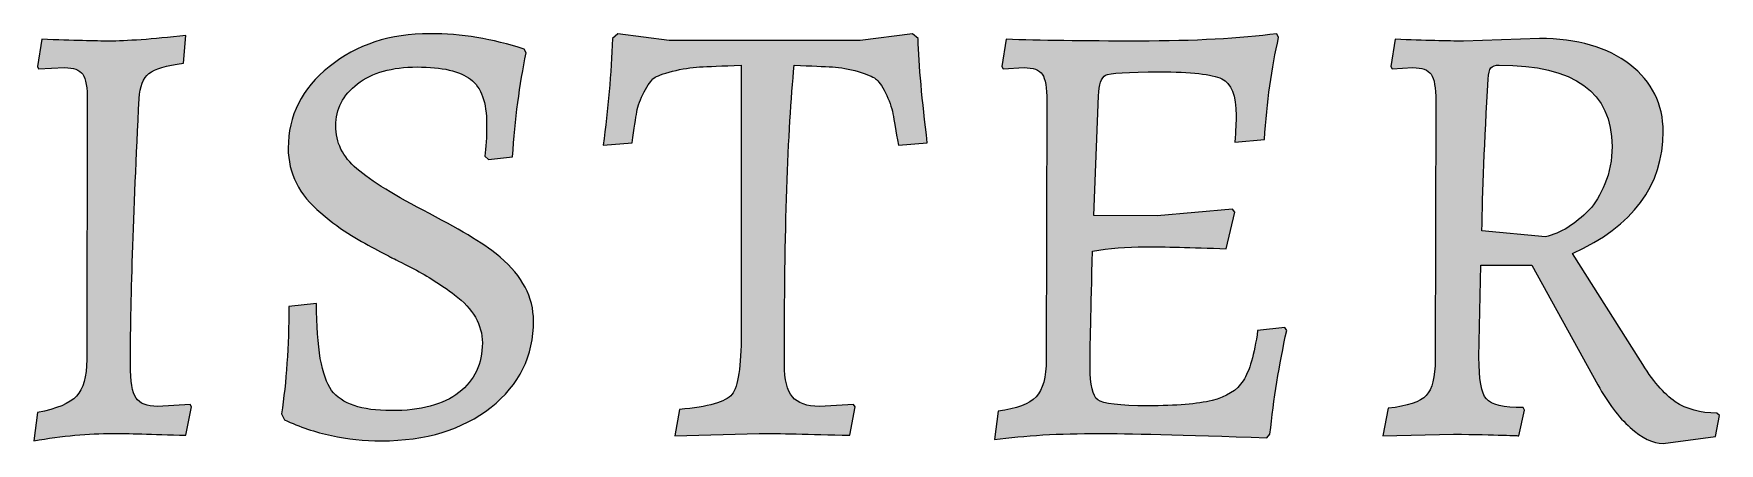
# Model space of a CAD drawing. Header units: inches. Extents: x 31.11 to 37.88, y -32.1 to -24.41.
# Drawn here: x 36.193 to 37.846, y -32.088 to -31.686 of the extents above; entities that cross this region are included whole.
import ezdxf

# ---------------------------------------------------------------- set-up
doc = ezdxf.new("R2010")
doc.units = ezdxf.units.IN
doc.header["$MEASUREMENT"] = 0
doc.layers.add('Layer 3', color=7, linetype='Continuous')

msp = doc.modelspace()

# ---------------------------------------------------------------- hatches: boundary and pattern name
at = {"layer": 'Layer 3', "true_color": 0xffffff}
h = msp.add_hatch(color=7, dxfattribs=at)
h.dxf.hatch_style = 2
edge = h.paths.add_edge_path()
edge.add_spline(control_points=[(36.5336, -32.0858), (36.5167, -32.0858), (36.5004, -32.0841), (36.4847, -32.0807), (36.4689, -32.0773), (36.4536, -32.0721), (36.4387, -32.0653), (36.4387, -32.0653), (36.4357, -32.0592), (36.4357, -32.0592), (36.4405, -32.0282), (36.4429, -31.9931), (36.4429, -31.954), (36.4429, -31.954), (36.4701, -31.951), (36.4701, -31.951), (36.4701, -31.9945), (36.4751, -32.0229), (36.4849, -32.0363), (36.4948, -32.0495), (36.5143, -32.0562), (36.5433, -32.0562), (36.5724, -32.0562), (36.5945, -32.0503), (36.6098, -32.0384), (36.6251, -32.0265), (36.6328, -32.0102), (36.6328, -31.9897), (36.6328, -31.9719), (36.6237, -31.9562), (36.6056, -31.9425), (36.5923, -31.9325), (36.579, -31.924), (36.5657, -31.9171), (36.5524, -31.9103), (36.5454, -31.9067), (36.5448, -31.9065), (36.5442, -31.9063), (36.5436, -31.906), (36.543, -31.9056), (36.5424, -31.9052), (36.5381, -31.9029), (36.53, -31.8987), (36.5219, -31.8944), (36.5134, -31.8896), (36.5043, -31.8842), (36.4952, -31.8787), (36.4852, -31.8714), (36.4744, -31.8621), (36.453, -31.8443), (36.4423, -31.8232), (36.4423, -31.7986), (36.4423, -31.7667), (36.4557, -31.74), (36.4825, -31.7185), (36.5094, -31.6969), (36.5423, -31.6861), (36.5814, -31.6861), (36.612, -31.6861), (36.6429, -31.6912), (36.6739, -31.7012), (36.6739, -31.7012), (36.6758, -31.7049), (36.6758, -31.7049), (36.6693, -31.7359), (36.6649, -31.77), (36.6624, -31.8071), (36.6624, -31.8071), (36.6388, -31.8095), (36.6388, -31.8095), (36.6388, -31.8095), (36.6352, -31.8065), (36.6352, -31.8065), (36.6364, -31.798), (36.637, -31.7875), (36.637, -31.775), (36.637, -31.7536), (36.6318, -31.7389), (36.6213, -31.7309), (36.6108, -31.7228), (36.5933, -31.7188), (36.5687, -31.7188), (36.5441, -31.7188), (36.5247, -31.7243), (36.5103, -31.7354), (36.496, -31.7465), (36.4889, -31.7602), (36.4889, -31.7765), (36.4889, -31.7929), (36.4958, -31.807), (36.5097, -31.8188), (36.5237, -31.8308), (36.5473, -31.8454), (36.5808, -31.8627), (36.6142, -31.88), (36.6374, -31.8943), (36.6504, -31.9056), (36.6721, -31.9242), (36.683, -31.9449), (36.683, -31.9679), (36.683, -32.0026), (36.6691, -32.0309), (36.6413, -32.0529), (36.6134, -32.0749), (36.5776, -32.0858), (36.5336, -32.0858)], knot_values=[0, 0, 0, 0, 1, 1, 1, 2, 2, 2, 3, 3, 3, 4, 4, 4, 5, 5, 5, 6, 6, 6, 7, 7, 7, 8, 8, 8, 9, 9, 9, 10, 10, 10, 11, 11, 11, 12, 12, 12, 13, 13, 13, 14, 14, 14, 15, 15, 15, 16, 16, 16, 17, 17, 17, 18, 18, 18, 19, 19, 19, 20, 20, 20, 21, 21, 21, 22, 22, 22, 23, 23, 23, 24, 24, 24, 25, 25, 25, 26, 26, 26, 27, 27, 27, 28, 28, 28, 29, 29, 29, 30, 30, 30, 31, 31, 31, 32, 32, 32, 33, 33, 33, 34, 34, 34, 35, 35, 35, 35], degree=3, periodic=1)
h = msp.add_hatch(color=7, dxfattribs=at)
h.dxf.hatch_style = 2
edge = h.paths.add_edge_path()
edge.add_spline(control_points=[(36.8868, -31.9806), (36.8868, -31.9806), (36.8868, -31.717), (36.8868, -31.717), (36.8678, -31.7178), (36.8542, -31.7184), (36.846, -31.7188), (36.8377, -31.7192), (36.8288, -31.7206), (36.8194, -31.723), (36.8099, -31.7254), (36.8038, -31.7277), (36.8012, -31.7297), (36.7986, -31.7317), (36.7954, -31.7362), (36.7915, -31.7433), (36.7877, -31.7503), (36.7853, -31.7569), (36.7843, -31.7629), (36.7833, -31.769), (36.7818, -31.7791), (36.7798, -31.7932), (36.7798, -31.7932), (36.7513, -31.7956), (36.7513, -31.7956), (36.7562, -31.7601), (36.7592, -31.7252), (36.7604, -31.6909), (36.7604, -31.6909), (36.7658, -31.6861), (36.7658, -31.6861), (36.7658, -31.6861), (36.816, -31.6928), (36.816, -31.6928), (36.816, -31.6928), (37.0035, -31.6928), (37.0035, -31.6928), (37.0035, -31.6928), (37.0549, -31.6861), (37.0549, -31.6861), (37.0549, -31.6861), (37.0603, -31.6909), (37.0603, -31.6909), (37.0612, -31.7172), (37.0642, -31.7512), (37.0694, -31.7932), (37.0694, -31.7932), (37.041, -31.7956), (37.041, -31.7956), (37.0386, -31.7815), (37.0367, -31.7712), (37.0356, -31.7647), (37.0344, -31.7583), (37.0319, -31.7514), (37.0283, -31.7442), (37.0247, -31.7369), (37.0214, -31.7323), (37.0186, -31.7303), (37.0158, -31.7283), (37.0101, -31.7259), (37.0014, -31.7233), (36.9927, -31.7207), (36.9843, -31.7192), (36.9763, -31.7188), (36.9682, -31.7184), (36.9557, -31.7178), (36.9388, -31.717), (36.9324, -31.7815), (36.9291, -31.8794), (36.9291, -32.0108), (36.9291, -32.0258), (36.9317, -32.0364), (36.937, -32.0426), (36.9422, -32.0488), (36.9511, -32.052), (36.9636, -32.052), (36.9636, -32.052), (36.9968, -32.0502), (36.9968, -32.0502), (36.9968, -32.0502), (36.9987, -32.0526), (36.9987, -32.0526), (36.9987, -32.0526), (36.9932, -32.0804), (36.9932, -32.0804), (36.9529, -32.0792), (36.9233, -32.0786), (36.9043, -32.0786), (36.9043, -32.0786), (36.8215, -32.081), (36.8215, -32.081), (36.8215, -32.081), (36.8263, -32.055), (36.8263, -32.055), (36.8545, -32.0526), (36.8717, -32.0476), (36.8777, -32.0402), (36.8838, -32.0327), (36.8868, -32.0129), (36.8868, -31.9806)], knot_values=[0, 0, 0, 0, 1, 1, 1, 2, 2, 2, 3, 3, 3, 4, 4, 4, 5, 5, 5, 6, 6, 6, 7, 7, 7, 8, 8, 8, 9, 9, 9, 10, 10, 10, 11, 11, 11, 12, 12, 12, 13, 13, 13, 14, 14, 14, 15, 15, 15, 16, 16, 16, 17, 17, 17, 18, 18, 18, 19, 19, 19, 20, 20, 20, 21, 21, 21, 22, 22, 22, 23, 23, 23, 24, 24, 24, 25, 25, 25, 26, 26, 26, 27, 27, 27, 28, 28, 28, 29, 29, 29, 30, 30, 30, 31, 31, 31, 32, 32, 32, 33, 33, 33, 33], degree=3, periodic=1)
h = msp.add_hatch(color=7, dxfattribs=at)
h.dxf.hatch_style = 2
edge = h.paths.add_edge_path()
edge.add_spline(control_points=[(37.2327, -31.8645), (37.2327, -31.8645), (37.295, -31.8651), (37.295, -31.8651), (37.295, -31.8651), (37.3687, -31.8585), (37.3687, -31.8585), (37.3687, -31.8585), (37.3712, -31.8615), (37.3712, -31.8615), (37.3712, -31.8615), (37.3627, -31.8972), (37.3627, -31.8972), (37.328, -31.896), (37.3015, -31.8953), (37.2832, -31.8953), (37.2648, -31.8953), (37.2476, -31.8968), (37.2315, -31.8996), (37.2299, -31.9576), (37.2291, -31.9955), (37.2291, -32.0133), (37.2291, -32.031), (37.2316, -32.0418), (37.2366, -32.0456), (37.2416, -32.0495), (37.2581, -32.0514), (37.2859, -32.0514), (37.3137, -32.0514), (37.3347, -32.0497), (37.3488, -32.0462), (37.3629, -32.0428), (37.3731, -32.0364), (37.3793, -32.0269), (37.3855, -32.0174), (37.3903, -32.001), (37.3935, -31.9776), (37.3935, -31.9776), (37.4201, -31.9746), (37.4201, -31.9746), (37.4201, -31.9746), (37.422, -31.9776), (37.422, -31.9776), (37.4147, -32.0111), (37.4092, -32.0449), (37.4056, -32.0792), (37.4056, -32.0792), (37.4026, -32.0828), (37.4026, -32.0828), (37.3187, -32.08), (37.2639, -32.0786), (37.2381, -32.0786), (37.1986, -32.0786), (37.1643, -32.0806), (37.1353, -32.0846), (37.1353, -32.0846), (37.1389, -32.0568), (37.1389, -32.0568), (37.1571, -32.0544), (37.1695, -32.0497), (37.1761, -32.0426), (37.1828, -32.0356), (37.1861, -32.0233), (37.1861, -32.006), (37.1861, -32.006), (37.1867, -31.752), (37.1867, -31.752), (37.1867, -31.7391), (37.1852, -31.7305), (37.1822, -31.726), (37.1792, -31.7216), (37.1732, -31.7194), (37.1643, -31.7194), (37.1643, -31.7194), (37.1438, -31.7206), (37.1438, -31.7206), (37.1438, -31.7206), (37.1426, -31.7182), (37.1426, -31.7182), (37.1426, -31.7182), (37.1468, -31.6916), (37.1468, -31.6916), (37.1787, -31.6928), (37.222, -31.6934), (37.2768, -31.6934), (37.3316, -31.6934), (37.3768, -31.6909), (37.4123, -31.6861), (37.4123, -31.6861), (37.4141, -31.6898), (37.4141, -31.6898), (37.4072, -31.7196), (37.4026, -31.753), (37.4002, -31.7901), (37.4002, -31.7901), (37.3712, -31.7925), (37.3712, -31.7925), (37.372, -31.7809), (37.3724, -31.7722), (37.3724, -31.7665), (37.3724, -31.7468), (37.3676, -31.7347), (37.3582, -31.7303), (37.3487, -31.7258), (37.3283, -31.7236), (37.2971, -31.7236), (37.2658, -31.7236), (37.2482, -31.7247), (37.2442, -31.7269), (37.2401, -31.7292), (37.2379, -31.7359), (37.2375, -31.7472), (37.2375, -31.7472), (37.2327, -31.8645), (37.2327, -31.8645)], knot_values=[0, 0, 0, 0, 1, 1, 1, 2, 2, 2, 3, 3, 3, 4, 4, 4, 5, 5, 5, 6, 6, 6, 7, 7, 7, 8, 8, 8, 9, 9, 9, 10, 10, 10, 11, 11, 11, 12, 12, 12, 13, 13, 13, 14, 14, 14, 15, 15, 15, 16, 16, 16, 17, 17, 17, 18, 18, 18, 19, 19, 19, 20, 20, 20, 21, 21, 21, 22, 22, 22, 23, 23, 23, 24, 24, 24, 25, 25, 25, 26, 26, 26, 27, 27, 27, 28, 28, 28, 29, 29, 29, 30, 30, 30, 31, 31, 31, 32, 32, 32, 33, 33, 33, 34, 34, 34, 35, 35, 35, 36, 36, 36, 37, 37, 37, 38, 38, 38, 38], degree=3, periodic=1)
h = msp.add_hatch(color=7, dxfattribs=at)
h.dxf.hatch_style = 2
edge = h.paths.add_edge_path()
edge.add_spline(control_points=[(36.2875, -32.0108), (36.2875, -32.0274), (36.2894, -32.0384), (36.293, -32.0438), (36.2966, -32.0492), (36.3036, -32.052), (36.3141, -32.052), (36.3141, -32.052), (36.3462, -32.0502), (36.3462, -32.0502), (36.3462, -32.0502), (36.3474, -32.0526), (36.3474, -32.0526), (36.3474, -32.0526), (36.342, -32.0804), (36.342, -32.0804), (36.3081, -32.0792), (36.2841, -32.0786), (36.27, -32.0786), (36.2466, -32.0786), (36.2208, -32.081), (36.1926, -32.0858), (36.1926, -32.0858), (36.1962, -32.058), (36.1962, -32.058), (36.2152, -32.0544), (36.228, -32.0491), (36.2346, -32.042), (36.2413, -32.0349), (36.2446, -32.0229), (36.2446, -32.006), (36.2446, -32.006), (36.2452, -31.752), (36.2452, -31.752), (36.2452, -31.7391), (36.2437, -31.7305), (36.2407, -31.726), (36.2376, -31.7216), (36.2317, -31.7194), (36.2228, -31.7194), (36.2228, -31.7194), (36.1974, -31.7206), (36.1974, -31.7206), (36.1974, -31.7206), (36.1962, -31.7182), (36.1962, -31.7182), (36.1962, -31.7182), (36.2005, -31.6916), (36.2005, -31.6916), (36.2319, -31.6928), (36.2539, -31.6934), (36.2663, -31.6934), (36.2833, -31.6934), (36.3085, -31.6916), (36.342, -31.6879), (36.342, -31.6879), (36.3395, -31.7151), (36.3395, -31.7151), (36.3226, -31.7172), (36.3113, -31.7205), (36.3057, -31.7251), (36.3, -31.7298), (36.2968, -31.7379), (36.296, -31.7496), (36.2903, -31.8665), (36.2875, -31.9536), (36.2875, -32.0108)], knot_values=[0, 0, 0, 0, 1, 1, 1, 2, 2, 2, 3, 3, 3, 4, 4, 4, 5, 5, 5, 6, 6, 6, 7, 7, 7, 8, 8, 8, 9, 9, 9, 10, 10, 10, 11, 11, 11, 12, 12, 12, 13, 13, 13, 14, 14, 14, 15, 15, 15, 16, 16, 16, 17, 17, 17, 18, 18, 18, 19, 19, 19, 20, 20, 20, 21, 21, 21, 22, 22, 22, 22], degree=3, periodic=1)
h = msp.add_hatch(color=7, dxfattribs=at)
h.dxf.hatch_style = 2
edge = h.paths.add_edge_path()
edge.add_spline(control_points=[(37.7588, -31.7164), (37.7805, -31.7333), (37.7914, -31.7553), (37.7914, -31.7823), (37.7914, -31.8351), (37.7618, -31.875), (37.7025, -31.902), (37.7025, -31.902), (37.7691, -32.0072), (37.7691, -32.0072), (37.7808, -32.0266), (37.7921, -32.04), (37.8032, -32.0474), (37.8143, -32.0549), (37.8279, -32.0586), (37.844, -32.0586), (37.844, -32.0586), (37.8465, -32.061), (37.8465, -32.061), (37.8465, -32.061), (37.8428, -32.0816), (37.8428, -32.0816), (37.8428, -32.0816), (37.7914, -32.0883), (37.7914, -32.0883), (37.7814, -32.0883), (37.7706, -32.0831), (37.7591, -32.0728), (37.7476, -32.0626), (37.737, -32.0486), (37.7273, -32.0308), (37.7273, -32.0308), (37.6626, -31.9135), (37.6626, -31.9135), (37.6626, -31.9135), (37.6125, -31.9135), (37.6125, -31.9135), (37.6125, -31.9135), (37.6106, -32.0036), (37.6106, -32.0036), (37.6106, -32.0254), (37.6131, -32.0391), (37.6179, -32.0447), (37.6227, -32.0504), (37.6348, -32.0532), (37.6541, -32.0532), (37.6541, -32.0532), (37.6554, -32.0556), (37.6554, -32.0556), (37.6554, -32.0556), (37.6499, -32.081), (37.6499, -32.081), (37.6499, -32.0806), (37.6286, -32.08), (37.5858, -32.0792), (37.5858, -32.0792), (37.5163, -32.081), (37.5163, -32.081), (37.5163, -32.081), (37.5217, -32.0538), (37.5217, -32.0538), (37.5407, -32.0518), (37.5531, -32.0476), (37.5589, -32.0414), (37.5648, -32.0351), (37.5677, -32.0233), (37.5677, -32.006), (37.5677, -32.006), (37.5683, -31.752), (37.5683, -31.752), (37.5683, -31.7391), (37.5668, -31.7305), (37.5638, -31.726), (37.5607, -31.7216), (37.5548, -31.7194), (37.5459, -31.7194), (37.5459, -31.7194), (37.5254, -31.7206), (37.5254, -31.7206), (37.5254, -31.7206), (37.5242, -31.7182), (37.5242, -31.7182), (37.5242, -31.7182), (37.5284, -31.6916), (37.5284, -31.6916), (37.5578, -31.6928), (37.5802, -31.6934), (37.5955, -31.6934), (37.5955, -31.6934), (37.6699, -31.6909), (37.6699, -31.6909), (37.7074, -31.6909), (37.737, -31.6994), (37.7588, -31.7164)], knot_values=[0, 0, 0, 0, 1, 1, 1, 2, 2, 2, 3, 3, 3, 4, 4, 4, 5, 5, 5, 6, 6, 6, 7, 7, 7, 8, 8, 8, 9, 9, 9, 10, 10, 10, 11, 11, 11, 12, 12, 12, 13, 13, 13, 14, 14, 14, 15, 15, 15, 16, 16, 16, 17, 17, 17, 18, 18, 18, 19, 19, 19, 20, 20, 20, 21, 21, 21, 22, 22, 22, 23, 23, 23, 24, 24, 24, 25, 25, 25, 26, 26, 26, 27, 27, 27, 28, 28, 28, 29, 29, 29, 30, 30, 30, 31, 31, 31, 31], degree=3, periodic=1)
edge = h.paths.add_edge_path()
edge.add_spline(control_points=[(37.7412, -31.7968), (37.7412, -31.7436), (37.7044, -31.717), (37.6306, -31.717), (37.6265, -31.717), (37.6238, -31.7179), (37.6224, -31.7197), (37.621, -31.7215), (37.6201, -31.7252), (37.6197, -31.7309), (37.6161, -31.7925), (37.614, -31.8421), (37.6136, -31.8796), (37.6136, -31.8796), (37.6759, -31.8857), (37.6759, -31.8857), (37.6908, -31.882), (37.7051, -31.8732), (37.7189, -31.8591), (37.7245, -31.853), (37.7296, -31.8445), (37.7343, -31.8334), (37.7389, -31.8223), (37.7412, -31.8101), (37.7412, -31.7968)], knot_values=[0, 0, 0, 0, 1, 1, 1, 2, 2, 2, 3, 3, 3, 4, 4, 4, 5, 5, 5, 6, 6, 6, 7, 7, 7, 8, 8, 8, 8], degree=3, periodic=1)

# ---------------------------------------------------------------- linework, layer by layer
at = {"layer": 'Layer 3', "lineweight": 0}
for points, knots in [([(36.5336, -32.0858), (36.5167, -32.0858), (36.5004, -32.0841), (36.4847, -32.0807), (36.4689, -32.0773), (36.4536, -32.0721), (36.4387, -32.0653), (36.4387, -32.0653), (36.4357, -32.0592), (36.4357, -32.0592), (36.4405, -32.0282), (36.4429, -31.9931), (36.4429, -31.954), (36.4429, -31.954), (36.4701, -31.951), (36.4701, -31.951), (36.4701, -31.9945), (36.4751, -32.0229), (36.4849, -32.0363), (36.4948, -32.0495), (36.5143, -32.0562), (36.5433, -32.0562), (36.5724, -32.0562), (36.5945, -32.0503), (36.6098, -32.0384), (36.6251, -32.0265), (36.6328, -32.0102), (36.6328, -31.9897), (36.6328, -31.9719), (36.6237, -31.9562), (36.6056, -31.9425), (36.5923, -31.9325), (36.579, -31.924), (36.5657, -31.9171), (36.5524, -31.9103), (36.5454, -31.9067), (36.5448, -31.9065), (36.5442, -31.9063), (36.5436, -31.906), (36.543, -31.9056), (36.5424, -31.9052), (36.5381, -31.9029), (36.53, -31.8987), (36.5219, -31.8944), (36.5134, -31.8896), (36.5043, -31.8842), (36.4952, -31.8787), (36.4852, -31.8714), (36.4744, -31.8621), (36.453, -31.8443), (36.4423, -31.8232), (36.4423, -31.7986), (36.4423, -31.7667), (36.4557, -31.74), (36.4825, -31.7185), (36.5094, -31.6969), (36.5423, -31.6861), (36.5814, -31.6861), (36.612, -31.6861), (36.6429, -31.6912), (36.6739, -31.7012), (36.6739, -31.7012), (36.6758, -31.7049), (36.6758, -31.7049), (36.6693, -31.7359), (36.6649, -31.77), (36.6624, -31.8071), (36.6624, -31.8071), (36.6388, -31.8095), (36.6388, -31.8095), (36.6388, -31.8095), (36.6352, -31.8065), (36.6352, -31.8065), (36.6364, -31.798), (36.637, -31.7875), (36.637, -31.775), (36.637, -31.7536), (36.6318, -31.7389), (36.6213, -31.7309), (36.6108, -31.7228), (36.5933, -31.7188), (36.5687, -31.7188), (36.5441, -31.7188), (36.5247, -31.7243), (36.5103, -31.7354), (36.496, -31.7465), (36.4889, -31.7602), (36.4889, -31.7765), (36.4889, -31.7929), (36.4958, -31.807), (36.5097, -31.8188), (36.5237, -31.8308), (36.5473, -31.8454), (36.5808, -31.8627), (36.6142, -31.88), (36.6374, -31.8943), (36.6504, -31.9056), (36.6721, -31.9242), (36.683, -31.9449), (36.683, -31.9679), (36.683, -32.0026), (36.6691, -32.0309), (36.6413, -32.0529), (36.6134, -32.0749), (36.5776, -32.0858), (36.5336, -32.0858)], [0, 0, 0, 0, 1, 1, 1, 2, 2, 2, 3, 3, 3, 4, 4, 4, 5, 5, 5, 6, 6, 6, 7, 7, 7, 8, 8, 8, 9, 9, 9, 10, 10, 10, 11, 11, 11, 12, 12, 12, 13, 13, 13, 14, 14, 14, 15, 15, 15, 16, 16, 16, 17, 17, 17, 18, 18, 18, 19, 19, 19, 20, 20, 20, 21, 21, 21, 22, 22, 22, 23, 23, 23, 24, 24, 24, 25, 25, 25, 26, 26, 26, 27, 27, 27, 28, 28, 28, 29, 29, 29, 30, 30, 30, 31, 31, 31, 32, 32, 32, 33, 33, 33, 34, 34, 34, 35, 35, 35, 35]), ([(36.8868, -31.9806), (36.8868, -31.9806), (36.8868, -31.717), (36.8868, -31.717), (36.8678, -31.7178), (36.8542, -31.7184), (36.846, -31.7188), (36.8377, -31.7192), (36.8288, -31.7206), (36.8194, -31.723), (36.8099, -31.7254), (36.8038, -31.7277), (36.8012, -31.7297), (36.7986, -31.7317), (36.7954, -31.7362), (36.7915, -31.7433), (36.7877, -31.7503), (36.7853, -31.7569), (36.7843, -31.7629), (36.7833, -31.769), (36.7818, -31.7791), (36.7798, -31.7932), (36.7798, -31.7932), (36.7513, -31.7956), (36.7513, -31.7956), (36.7562, -31.7601), (36.7592, -31.7252), (36.7604, -31.6909), (36.7604, -31.6909), (36.7658, -31.6861), (36.7658, -31.6861), (36.7658, -31.6861), (36.816, -31.6928), (36.816, -31.6928), (36.816, -31.6928), (37.0035, -31.6928), (37.0035, -31.6928), (37.0035, -31.6928), (37.0549, -31.6861), (37.0549, -31.6861), (37.0549, -31.6861), (37.0603, -31.6909), (37.0603, -31.6909), (37.0612, -31.7172), (37.0642, -31.7512), (37.0694, -31.7932), (37.0694, -31.7932), (37.041, -31.7956), (37.041, -31.7956), (37.0386, -31.7815), (37.0367, -31.7712), (37.0356, -31.7647), (37.0344, -31.7583), (37.0319, -31.7514), (37.0283, -31.7442), (37.0247, -31.7369), (37.0214, -31.7323), (37.0186, -31.7303), (37.0158, -31.7283), (37.0101, -31.7259), (37.0014, -31.7233), (36.9927, -31.7207), (36.9843, -31.7192), (36.9763, -31.7188), (36.9682, -31.7184), (36.9557, -31.7178), (36.9388, -31.717), (36.9324, -31.7815), (36.9291, -31.8794), (36.9291, -32.0108), (36.9291, -32.0258), (36.9317, -32.0364), (36.937, -32.0426), (36.9422, -32.0488), (36.9511, -32.052), (36.9636, -32.052), (36.9636, -32.052), (36.9968, -32.0502), (36.9968, -32.0502), (36.9968, -32.0502), (36.9987, -32.0526), (36.9987, -32.0526), (36.9987, -32.0526), (36.9932, -32.0804), (36.9932, -32.0804), (36.9529, -32.0792), (36.9233, -32.0786), (36.9043, -32.0786), (36.9043, -32.0786), (36.8215, -32.081), (36.8215, -32.081), (36.8215, -32.081), (36.8263, -32.055), (36.8263, -32.055), (36.8545, -32.0526), (36.8717, -32.0476), (36.8777, -32.0402), (36.8838, -32.0327), (36.8868, -32.0129), (36.8868, -31.9806)], [0, 0, 0, 0, 1, 1, 1, 2, 2, 2, 3, 3, 3, 4, 4, 4, 5, 5, 5, 6, 6, 6, 7, 7, 7, 8, 8, 8, 9, 9, 9, 10, 10, 10, 11, 11, 11, 12, 12, 12, 13, 13, 13, 14, 14, 14, 15, 15, 15, 16, 16, 16, 17, 17, 17, 18, 18, 18, 19, 19, 19, 20, 20, 20, 21, 21, 21, 22, 22, 22, 23, 23, 23, 24, 24, 24, 25, 25, 25, 26, 26, 26, 27, 27, 27, 28, 28, 28, 29, 29, 29, 30, 30, 30, 31, 31, 31, 32, 32, 32, 33, 33, 33, 33]), ([(37.2327, -31.8645), (37.2327, -31.8645), (37.295, -31.8651), (37.295, -31.8651), (37.295, -31.8651), (37.3687, -31.8585), (37.3687, -31.8585), (37.3687, -31.8585), (37.3712, -31.8615), (37.3712, -31.8615), (37.3712, -31.8615), (37.3627, -31.8972), (37.3627, -31.8972), (37.328, -31.896), (37.3015, -31.8953), (37.2832, -31.8953), (37.2648, -31.8953), (37.2476, -31.8968), (37.2315, -31.8996), (37.2299, -31.9576), (37.2291, -31.9955), (37.2291, -32.0133), (37.2291, -32.031), (37.2316, -32.0418), (37.2366, -32.0456), (37.2416, -32.0495), (37.2581, -32.0514), (37.2859, -32.0514), (37.3137, -32.0514), (37.3347, -32.0497), (37.3488, -32.0462), (37.3629, -32.0428), (37.3731, -32.0364), (37.3793, -32.0269), (37.3855, -32.0174), (37.3903, -32.001), (37.3935, -31.9776), (37.3935, -31.9776), (37.4201, -31.9746), (37.4201, -31.9746), (37.4201, -31.9746), (37.422, -31.9776), (37.422, -31.9776), (37.4147, -32.0111), (37.4092, -32.0449), (37.4056, -32.0792), (37.4056, -32.0792), (37.4026, -32.0828), (37.4026, -32.0828), (37.3187, -32.08), (37.2639, -32.0786), (37.2381, -32.0786), (37.1986, -32.0786), (37.1643, -32.0806), (37.1353, -32.0846), (37.1353, -32.0846), (37.1389, -32.0568), (37.1389, -32.0568), (37.1571, -32.0544), (37.1695, -32.0497), (37.1761, -32.0426), (37.1828, -32.0356), (37.1861, -32.0233), (37.1861, -32.006), (37.1861, -32.006), (37.1867, -31.752), (37.1867, -31.752), (37.1867, -31.7391), (37.1852, -31.7305), (37.1822, -31.726), (37.1792, -31.7216), (37.1732, -31.7194), (37.1643, -31.7194), (37.1643, -31.7194), (37.1438, -31.7206), (37.1438, -31.7206), (37.1438, -31.7206), (37.1426, -31.7182), (37.1426, -31.7182), (37.1426, -31.7182), (37.1468, -31.6916), (37.1468, -31.6916), (37.1787, -31.6928), (37.222, -31.6934), (37.2768, -31.6934), (37.3316, -31.6934), (37.3768, -31.6909), (37.4123, -31.6861), (37.4123, -31.6861), (37.4141, -31.6898), (37.4141, -31.6898), (37.4072, -31.7196), (37.4026, -31.753), (37.4002, -31.7901), (37.4002, -31.7901), (37.3712, -31.7925), (37.3712, -31.7925), (37.372, -31.7809), (37.3724, -31.7722), (37.3724, -31.7665), (37.3724, -31.7468), (37.3676, -31.7347), (37.3582, -31.7303), (37.3487, -31.7258), (37.3283, -31.7236), (37.2971, -31.7236), (37.2658, -31.7236), (37.2482, -31.7247), (37.2442, -31.7269), (37.2401, -31.7292), (37.2379, -31.7359), (37.2375, -31.7472), (37.2375, -31.7472), (37.2327, -31.8645), (37.2327, -31.8645)], [0, 0, 0, 0, 1, 1, 1, 2, 2, 2, 3, 3, 3, 4, 4, 4, 5, 5, 5, 6, 6, 6, 7, 7, 7, 8, 8, 8, 9, 9, 9, 10, 10, 10, 11, 11, 11, 12, 12, 12, 13, 13, 13, 14, 14, 14, 15, 15, 15, 16, 16, 16, 17, 17, 17, 18, 18, 18, 19, 19, 19, 20, 20, 20, 21, 21, 21, 22, 22, 22, 23, 23, 23, 24, 24, 24, 25, 25, 25, 26, 26, 26, 27, 27, 27, 28, 28, 28, 29, 29, 29, 30, 30, 30, 31, 31, 31, 32, 32, 32, 33, 33, 33, 34, 34, 34, 35, 35, 35, 36, 36, 36, 37, 37, 37, 38, 38, 38, 38]), ([(36.2875, -32.0108), (36.2875, -32.0274), (36.2894, -32.0384), (36.293, -32.0438), (36.2966, -32.0492), (36.3036, -32.052), (36.3141, -32.052), (36.3141, -32.052), (36.3462, -32.0502), (36.3462, -32.0502), (36.3462, -32.0502), (36.3474, -32.0526), (36.3474, -32.0526), (36.3474, -32.0526), (36.342, -32.0804), (36.342, -32.0804), (36.3081, -32.0792), (36.2841, -32.0786), (36.27, -32.0786), (36.2466, -32.0786), (36.2208, -32.081), (36.1926, -32.0858), (36.1926, -32.0858), (36.1962, -32.058), (36.1962, -32.058), (36.2152, -32.0544), (36.228, -32.0491), (36.2346, -32.042), (36.2413, -32.0349), (36.2446, -32.0229), (36.2446, -32.006), (36.2446, -32.006), (36.2452, -31.752), (36.2452, -31.752), (36.2452, -31.7391), (36.2437, -31.7305), (36.2407, -31.726), (36.2376, -31.7216), (36.2317, -31.7194), (36.2228, -31.7194), (36.2228, -31.7194), (36.1974, -31.7206), (36.1974, -31.7206), (36.1974, -31.7206), (36.1962, -31.7182), (36.1962, -31.7182), (36.1962, -31.7182), (36.2005, -31.6916), (36.2005, -31.6916), (36.2319, -31.6928), (36.2539, -31.6934), (36.2663, -31.6934), (36.2833, -31.6934), (36.3085, -31.6916), (36.342, -31.6879), (36.342, -31.6879), (36.3395, -31.7151), (36.3395, -31.7151), (36.3226, -31.7172), (36.3113, -31.7205), (36.3057, -31.7251), (36.3, -31.7298), (36.2968, -31.7379), (36.296, -31.7496), (36.2903, -31.8665), (36.2875, -31.9536), (36.2875, -32.0108)], [0, 0, 0, 0, 1, 1, 1, 2, 2, 2, 3, 3, 3, 4, 4, 4, 5, 5, 5, 6, 6, 6, 7, 7, 7, 8, 8, 8, 9, 9, 9, 10, 10, 10, 11, 11, 11, 12, 12, 12, 13, 13, 13, 14, 14, 14, 15, 15, 15, 16, 16, 16, 17, 17, 17, 18, 18, 18, 19, 19, 19, 20, 20, 20, 21, 21, 21, 22, 22, 22, 22]), ([(37.7588, -31.7164), (37.7805, -31.7333), (37.7914, -31.7553), (37.7914, -31.7823), (37.7914, -31.8351), (37.7618, -31.875), (37.7025, -31.902), (37.7025, -31.902), (37.7691, -32.0072), (37.7691, -32.0072), (37.7808, -32.0266), (37.7921, -32.04), (37.8032, -32.0474), (37.8143, -32.0549), (37.8279, -32.0586), (37.844, -32.0586), (37.844, -32.0586), (37.8465, -32.061), (37.8465, -32.061), (37.8465, -32.061), (37.8428, -32.0816), (37.8428, -32.0816), (37.8428, -32.0816), (37.7914, -32.0883), (37.7914, -32.0883), (37.7814, -32.0883), (37.7706, -32.0831), (37.7591, -32.0728), (37.7476, -32.0626), (37.737, -32.0486), (37.7273, -32.0308), (37.7273, -32.0308), (37.6626, -31.9135), (37.6626, -31.9135), (37.6626, -31.9135), (37.6125, -31.9135), (37.6125, -31.9135), (37.6125, -31.9135), (37.6106, -32.0036), (37.6106, -32.0036), (37.6106, -32.0254), (37.6131, -32.0391), (37.6179, -32.0447), (37.6227, -32.0504), (37.6348, -32.0532), (37.6541, -32.0532), (37.6541, -32.0532), (37.6554, -32.0556), (37.6554, -32.0556), (37.6554, -32.0556), (37.6499, -32.081), (37.6499, -32.081), (37.6499, -32.0806), (37.6286, -32.08), (37.5858, -32.0792), (37.5858, -32.0792), (37.5163, -32.081), (37.5163, -32.081), (37.5163, -32.081), (37.5217, -32.0538), (37.5217, -32.0538), (37.5407, -32.0518), (37.5531, -32.0476), (37.5589, -32.0414), (37.5648, -32.0351), (37.5677, -32.0233), (37.5677, -32.006), (37.5677, -32.006), (37.5683, -31.752), (37.5683, -31.752), (37.5683, -31.7391), (37.5668, -31.7305), (37.5638, -31.726), (37.5607, -31.7216), (37.5548, -31.7194), (37.5459, -31.7194), (37.5459, -31.7194), (37.5254, -31.7206), (37.5254, -31.7206), (37.5254, -31.7206), (37.5242, -31.7182), (37.5242, -31.7182), (37.5242, -31.7182), (37.5284, -31.6916), (37.5284, -31.6916), (37.5578, -31.6928), (37.5802, -31.6934), (37.5955, -31.6934), (37.5955, -31.6934), (37.6699, -31.6909), (37.6699, -31.6909), (37.7074, -31.6909), (37.737, -31.6994), (37.7588, -31.7164)], [0, 0, 0, 0, 1, 1, 1, 2, 2, 2, 3, 3, 3, 4, 4, 4, 5, 5, 5, 6, 6, 6, 7, 7, 7, 8, 8, 8, 9, 9, 9, 10, 10, 10, 11, 11, 11, 12, 12, 12, 13, 13, 13, 14, 14, 14, 15, 15, 15, 16, 16, 16, 17, 17, 17, 18, 18, 18, 19, 19, 19, 20, 20, 20, 21, 21, 21, 22, 22, 22, 23, 23, 23, 24, 24, 24, 25, 25, 25, 26, 26, 26, 27, 27, 27, 28, 28, 28, 29, 29, 29, 30, 30, 30, 31, 31, 31, 31]), ([(37.7412, -31.7968), (37.7412, -31.7436), (37.7044, -31.717), (37.6306, -31.717), (37.6265, -31.717), (37.6238, -31.7179), (37.6224, -31.7197), (37.621, -31.7215), (37.6201, -31.7252), (37.6197, -31.7309), (37.6161, -31.7925), (37.614, -31.8421), (37.6136, -31.8796), (37.6136, -31.8796), (37.6759, -31.8857), (37.6759, -31.8857), (37.6908, -31.882), (37.7051, -31.8732), (37.7189, -31.8591), (37.7245, -31.853), (37.7296, -31.8445), (37.7343, -31.8334), (37.7389, -31.8223), (37.7412, -31.8101), (37.7412, -31.7968)], [0, 0, 0, 0, 1, 1, 1, 2, 2, 2, 3, 3, 3, 4, 4, 4, 5, 5, 5, 6, 6, 6, 7, 7, 7, 8, 8, 8, 8])]:
    msp.add_open_spline(points, degree=3, knots=knots, dxfattribs=at)

doc.saveas('drawing.dxf')
